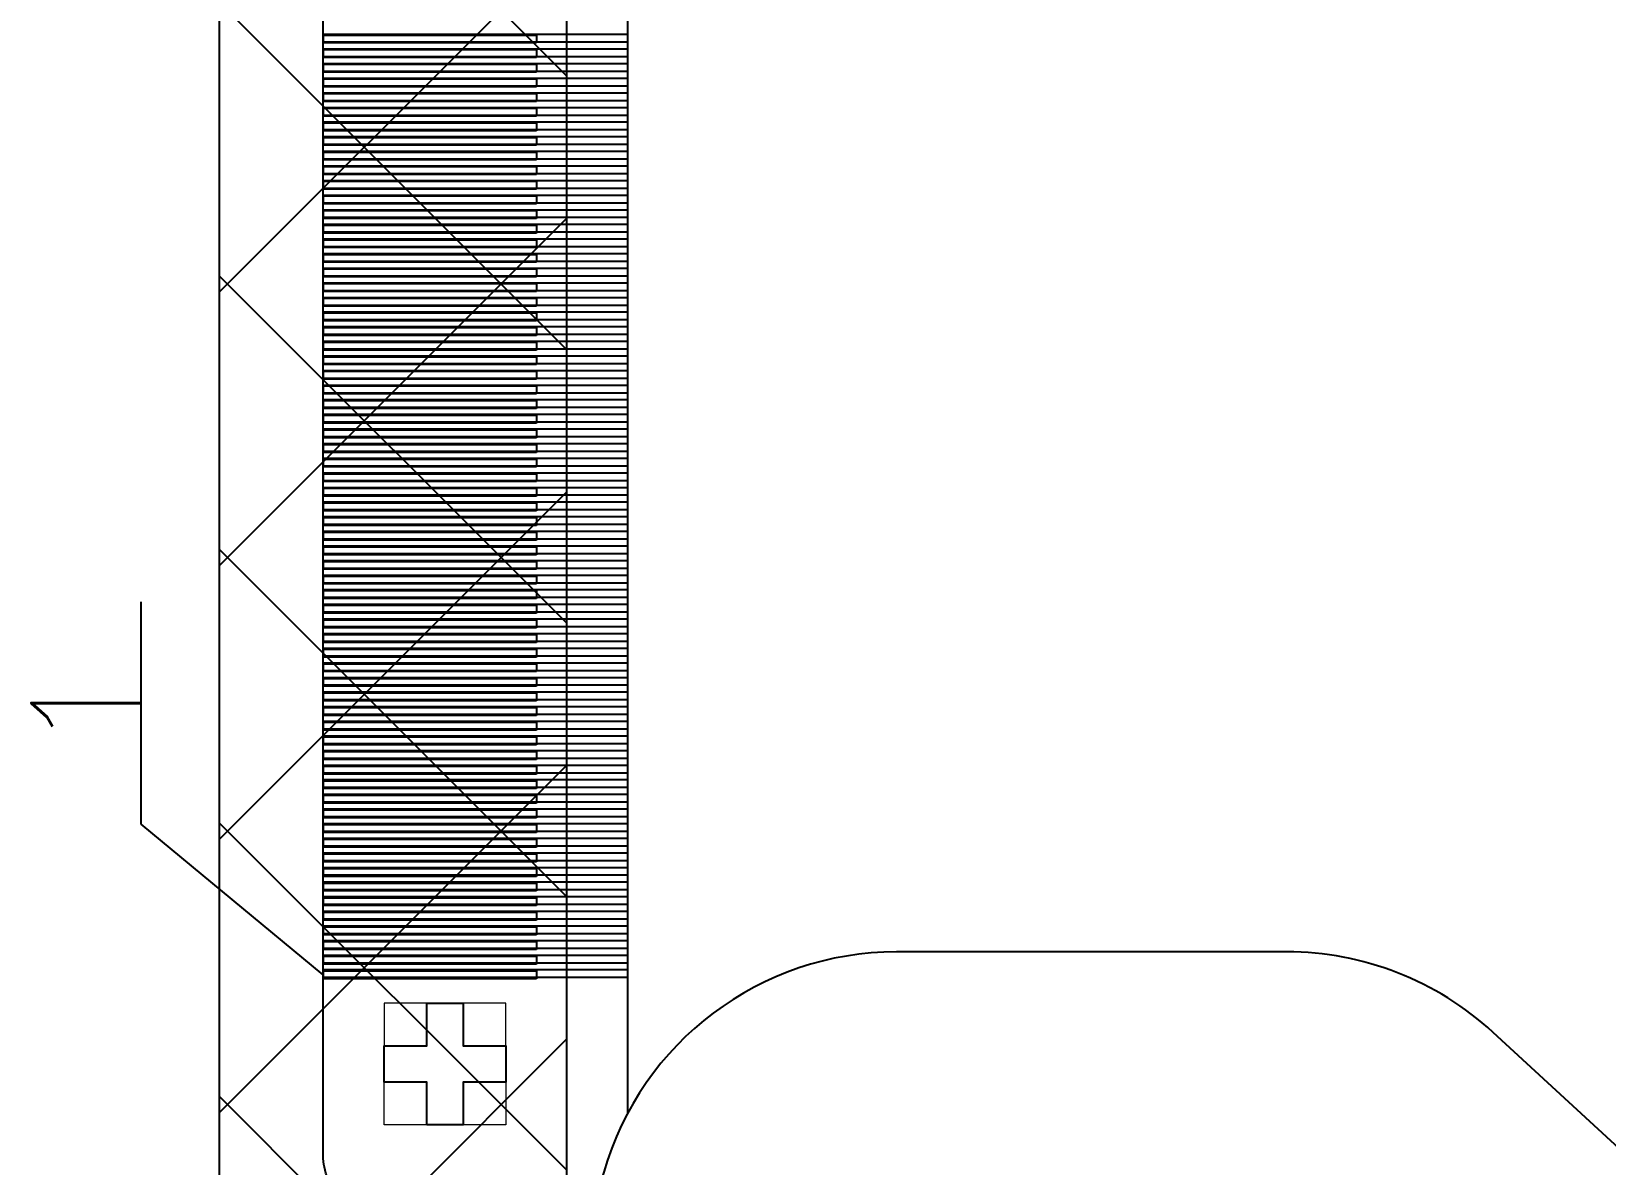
# Model space of a CAD drawing. Extents: x 13661 to 14061, y -1399 to -1089.
# Drawn here: x 13776.817 to 13779.401, y -1234.253 to -1232.393 of the extents above; entities that cross this region are included whole.
import ezdxf

# ---------------------------------------------------------------- set-up
doc = ezdxf.new("R2010")
doc.units = 0
doc.header["$LTSCALE"] = 16.335
doc.header["$MEASUREMENT"] = 0
doc.linetypes.add('HIDDEN', pattern=[0.2, 0.1, -0.1])
doc.layers.get('0').update_dxf_attribs({"linetype": 'CONTINUOUS'})
doc.layers.add('ENCAP', color=7, linetype='CONTINUOUS')
doc.layers.add('label', color=1, linetype='CONTINUOUS')
doc.layers.add('label @ 1', color=1, linetype='CONTINUOUS', lineweight=13)
doc.layers.add('尺寸标注', color=4, linetype='CONTINUOUS', lineweight=0)
doc.styles.add('sz', font='txt.shx')

msp = doc.modelspace()

# ---------------------------------------------------------------- hatches: boundary and pattern name
at = {"linetype": 'HIDDEN'}
h = msp.add_hatch(dxfattribs=at)
h.set_pattern_fill('ANSI37', scale=0.1, angle=90)
h.set_pattern_definition([(135, (9123.3459, -3496.506), (-0.224506403, -0.224506403), []), (225, (9123.3459, -3496.506), (0.224506403, -0.224506403), [])])
h.paths.add_polyline_path([(13777.12626, -1248.76883), (13777.12626, -1223.13528), (13777.69626, -1223.13528), (13777.69626, -1248.76883)])

# ---------------------------------------------------------------- linework, layer by layer
for p, q in [((13777.69626, -1248.76883), (13777.69626, -1210.09043)), ((13777.79626, -1234.16871), (13777.79626, -1224.69055))]:
    msp.add_line(p, q)
at = {"color": 2}
for p, q in [((13777.29626, -1232.41213), (13777.29626, -1232.39913)), ((13777.29626, -1232.39913), (13777.64626, -1232.39913)), ((13777.29626, -1232.41213), (13777.29626, -1232.39913)), ((13777.29626, -1232.39913), (13777.64626, -1232.39913)), ((13777.64626, -1232.39913), (13777.64626, -1232.41213)), ((13777.64626, -1232.39913), (13777.64626, -1232.41213)), ((13777.64626, -1232.41213), (13777.29626, -1232.41213)), ((13777.64626, -1232.41213), (13777.29626, -1232.41213)), ((13777.29626, -1232.43613), (13777.29626, -1232.42313)), ((13777.29626, -1232.42313), (13777.64626, -1232.42313)), ((13777.29626, -1232.43613), (13777.29626, -1232.42313)), ((13777.29626, -1232.42313), (13777.64626, -1232.42313)), ((13777.64626, -1232.43613), (13777.29626, -1232.43613)), ((13777.64626, -1232.43613), (13777.29626, -1232.43613)), ((13777.64626, -1232.42313), (13777.64626, -1232.43613)), ((13777.64626, -1232.42313), (13777.64626, -1232.43613)), ((13777.29626, -1232.46013), (13777.29626, -1232.44713)), ((13777.29626, -1232.44713), (13777.64626, -1232.44713)), ((13777.29626, -1232.46013), (13777.29626, -1232.44713)), ((13777.29626, -1232.44713), (13777.64626, -1232.44713)), ((13777.64626, -1232.46013), (13777.29626, -1232.46013)), ((13777.64626, -1232.46013), (13777.29626, -1232.46013)), ((13777.64626, -1232.44713), (13777.64626, -1232.46013)), ((13777.64626, -1232.44713), (13777.64626, -1232.46013)), ((13777.29626, -1232.48413), (13777.29626, -1232.47113)), ((13777.29626, -1232.47113), (13777.64626, -1232.47113)), ((13777.29626, -1232.48413), (13777.29626, -1232.47113)), ((13777.29626, -1232.47113), (13777.64626, -1232.47113)), ((13777.64626, -1232.48413), (13777.29626, -1232.48413)), ((13777.64626, -1232.48413), (13777.29626, -1232.48413)), ((13777.64626, -1232.47113), (13777.64626, -1232.48413)), ((13777.64626, -1232.47113), (13777.64626, -1232.48413)), ((13777.29626, -1232.50813), (13777.29626, -1232.49513)), ((13777.29626, -1232.49513), (13777.64626, -1232.49513)), ((13777.29626, -1232.50813), (13777.29626, -1232.49513)), ((13777.29626, -1232.49513), (13777.64626, -1232.49513)), ((13777.64626, -1232.50813), (13777.29626, -1232.50813)), ((13777.64626, -1232.50813), (13777.29626, -1232.50813)), ((13777.64626, -1232.49513), (13777.64626, -1232.50813)), ((13777.64626, -1232.49513), (13777.64626, -1232.50813)), ((13777.29626, -1232.53213), (13777.29626, -1232.51913)), ((13777.29626, -1232.51913), (13777.64626, -1232.51913)), ((13777.29626, -1232.53213), (13777.29626, -1232.51913)), ((13777.29626, -1232.51913), (13777.64626, -1232.51913)), ((13777.64626, -1232.53213), (13777.29626, -1232.53213)), ((13777.64626, -1232.53213), (13777.29626, -1232.53213)), ((13777.64626, -1232.51913), (13777.64626, -1232.53213)), ((13777.64626, -1232.51913), (13777.64626, -1232.53213)), ((13777.29626, -1232.55613), (13777.29626, -1232.54313)), ((13777.29626, -1232.54313), (13777.64626, -1232.54313)), ((13777.29626, -1232.55613), (13777.29626, -1232.54313)), ((13777.29626, -1232.54313), (13777.64626, -1232.54313)), ((13777.64626, -1232.55613), (13777.29626, -1232.55613)), ((13777.64626, -1232.55613), (13777.29626, -1232.55613)), ((13777.64626, -1232.54313), (13777.64626, -1232.55613)), ((13777.64626, -1232.54313), (13777.64626, -1232.55613)), ((13777.29626, -1232.58013), (13777.29626, -1232.56713)), ((13777.29626, -1232.56713), (13777.64626, -1232.56713)), ((13777.29626, -1232.58013), (13777.29626, -1232.56713)), ((13777.29626, -1232.56713), (13777.64626, -1232.56713)), ((13777.64626, -1232.58013), (13777.29626, -1232.58013)), ((13777.64626, -1232.58013), (13777.29626, -1232.58013)), ((13777.29626, -1232.60413), (13777.29626, -1232.59113)), ((13777.29626, -1232.59113), (13777.64626, -1232.59113)), ((13777.29626, -1232.60413), (13777.29626, -1232.59113)), ((13777.29626, -1232.59113), (13777.64626, -1232.59113)), ((13777.64626, -1232.56713), (13777.64626, -1232.58013)), ((13777.64626, -1232.56713), (13777.64626, -1232.58013)), ((13777.64626, -1232.59113), (13777.64626, -1232.60413)), ((13777.64626, -1232.59113), (13777.64626, -1232.60413)), ((13777.64626, -1232.60413), (13777.29626, -1232.60413)), ((13777.64626, -1232.60413), (13777.29626, -1232.60413)), ((13777.29626, -1232.62813), (13777.29626, -1232.61513)), ((13777.29626, -1232.61513), (13777.64626, -1232.61513)), ((13777.29626, -1232.62813), (13777.29626, -1232.61513)), ((13777.29626, -1232.61513), (13777.64626, -1232.61513)), ((13777.64626, -1232.61513), (13777.64626, -1232.62813)), ((13777.64626, -1232.61513), (13777.64626, -1232.62813)), ((13777.64626, -1232.62813), (13777.29626, -1232.62813)), ((13777.64626, -1232.62813), (13777.29626, -1232.62813)), ((13777.29626, -1232.65213), (13777.29626, -1232.63913)), ((13777.29626, -1232.63913), (13777.64626, -1232.63913)), ((13777.29626, -1232.65213), (13777.29626, -1232.63913)), ((13777.29626, -1232.63913), (13777.64626, -1232.63913)), ((13777.64626, -1232.63913), (13777.64626, -1232.65213)), ((13777.64626, -1232.63913), (13777.64626, -1232.65213)), ((13777.64626, -1232.65213), (13777.29626, -1232.65213)), ((13777.64626, -1232.65213), (13777.29626, -1232.65213)), ((13777.29626, -1232.67613), (13777.29626, -1232.66313)), ((13777.29626, -1232.66313), (13777.64626, -1232.66313)), ((13777.29626, -1232.67613), (13777.29626, -1232.66313)), ((13777.29626, -1232.66313), (13777.64626, -1232.66313)), ((13777.64626, -1232.66313), (13777.64626, -1232.67613)), ((13777.64626, -1232.66313), (13777.64626, -1232.67613)), ((13777.64626, -1232.67613), (13777.29626, -1232.67613)), ((13777.64626, -1232.67613), (13777.29626, -1232.67613)), ((13777.29626, -1232.70013), (13777.29626, -1232.68713)), ((13777.29626, -1232.68713), (13777.64626, -1232.68713)), ((13777.29626, -1232.70013), (13777.29626, -1232.68713)), ((13777.29626, -1232.68713), (13777.64626, -1232.68713)), ((13777.64626, -1232.68713), (13777.64626, -1232.70013)), ((13777.64626, -1232.68713), (13777.64626, -1232.70013)), ((13777.64626, -1232.70013), (13777.29626, -1232.70013)), ((13777.64626, -1232.70013), (13777.29626, -1232.70013)), ((13777.29626, -1232.72413), (13777.29626, -1232.71113)), ((13777.29626, -1232.71113), (13777.64626, -1232.71113)), ((13777.29626, -1232.72413), (13777.29626, -1232.71113)), ((13777.29626, -1232.71113), (13777.64626, -1232.71113)), ((13777.64626, -1232.71113), (13777.64626, -1232.72413)), ((13777.64626, -1232.71113), (13777.64626, -1232.72413)), ((13777.64626, -1232.72413), (13777.29626, -1232.72413)), ((13777.64626, -1232.72413), (13777.29626, -1232.72413)), ((13777.29626, -1232.74813), (13777.29626, -1232.73513)), ((13777.29626, -1232.73513), (13777.64626, -1232.73513)), ((13777.29626, -1232.74813), (13777.29626, -1232.73513)), ((13777.29626, -1232.73513), (13777.64626, -1232.73513)), ((13777.64626, -1232.73513), (13777.64626, -1232.74813)), ((13777.64626, -1232.73513), (13777.64626, -1232.74813)), ((13777.64626, -1232.74813), (13777.29626, -1232.74813)), ((13777.64626, -1232.74813), (13777.29626, -1232.74813)), ((13777.29626, -1232.77213), (13777.29626, -1232.75913)), ((13777.29626, -1232.75913), (13777.64626, -1232.75913)), ((13777.29626, -1232.77213), (13777.29626, -1232.75913)), ((13777.29626, -1232.75913), (13777.64626, -1232.75913)), ((13777.64626, -1232.77213), (13777.29626, -1232.77213)), ((13777.64626, -1232.77213), (13777.29626, -1232.77213)), ((13777.64626, -1232.75913), (13777.64626, -1232.77213)), ((13777.64626, -1232.75913), (13777.64626, -1232.77213)), ((13777.29626, -1232.79613), (13777.29626, -1232.78313)), ((13777.29626, -1232.78313), (13777.64626, -1232.78313)), ((13777.29626, -1232.79613), (13777.29626, -1232.78313)), ((13777.29626, -1232.78313), (13777.64626, -1232.78313)), ((13777.64626, -1232.79613), (13777.29626, -1232.79613)), ((13777.64626, -1232.79613), (13777.29626, -1232.79613)), ((13777.64626, -1232.78313), (13777.64626, -1232.79613)), ((13777.64626, -1232.78313), (13777.64626, -1232.79613)), ((13777.29626, -1232.82013), (13777.29626, -1232.80713)), ((13777.29626, -1232.80713), (13777.64626, -1232.80713)), ((13777.29626, -1232.82013), (13777.29626, -1232.80713)), ((13777.29626, -1232.80713), (13777.64626, -1232.80713)), ((13777.64626, -1232.82013), (13777.29626, -1232.82013)), ((13777.64626, -1232.82013), (13777.29626, -1232.82013)), ((13777.64626, -1232.80713), (13777.64626, -1232.82013)), ((13777.64626, -1232.80713), (13777.64626, -1232.82013)), ((13777.29626, -1232.84413), (13777.29626, -1232.83113)), ((13777.29626, -1232.83113), (13777.64626, -1232.83113)), ((13777.29626, -1232.84413), (13777.29626, -1232.83113)), ((13777.29626, -1232.83113), (13777.64626, -1232.83113)), ((13777.64626, -1232.84413), (13777.29626, -1232.84413)), ((13777.64626, -1232.84413), (13777.29626, -1232.84413)), ((13777.64626, -1232.83113), (13777.64626, -1232.84413)), ((13777.64626, -1232.83113), (13777.64626, -1232.84413)), ((13777.29626, -1232.86813), (13777.29626, -1232.85513)), ((13777.29626, -1232.85513), (13777.64626, -1232.85513)), ((13777.29626, -1232.86813), (13777.29626, -1232.85513)), ((13777.29626, -1232.85513), (13777.64626, -1232.85513)), ((13777.64626, -1232.86813), (13777.29626, -1232.86813)), ((13777.64626, -1232.86813), (13777.29626, -1232.86813)), ((13777.64626, -1232.85513), (13777.64626, -1232.86813)), ((13777.64626, -1232.85513), (13777.64626, -1232.86813)), ((13777.29626, -1232.89213), (13777.29626, -1232.87913)), ((13777.29626, -1232.87913), (13777.64626, -1232.87913)), ((13777.29626, -1232.89213), (13777.29626, -1232.87913)), ((13777.29626, -1232.87913), (13777.64626, -1232.87913)), ((13777.64626, -1232.89213), (13777.29626, -1232.89213)), ((13777.64626, -1232.89213), (13777.29626, -1232.89213)), ((13777.64626, -1232.87913), (13777.64626, -1232.89213)), ((13777.64626, -1232.87913), (13777.64626, -1232.89213)), ((13777.29626, -1232.91613), (13777.29626, -1232.90313)), ((13777.29626, -1232.90313), (13777.64626, -1232.90313)), ((13777.29626, -1232.91613), (13777.29626, -1232.90313)), ((13777.29626, -1232.90313), (13777.64626, -1232.90313)), ((13777.64626, -1232.91613), (13777.29626, -1232.91613)), ((13777.64626, -1232.91613), (13777.29626, -1232.91613)), ((13777.29626, -1232.94013), (13777.29626, -1232.92713)), ((13777.29626, -1232.92713), (13777.64626, -1232.92713)), ((13777.29626, -1232.94013), (13777.29626, -1232.92713)), ((13777.29626, -1232.92713), (13777.64626, -1232.92713)), ((13777.64626, -1232.90313), (13777.64626, -1232.91613)), ((13777.64626, -1232.90313), (13777.64626, -1232.91613)), ((13777.64626, -1232.92713), (13777.64626, -1232.94013)), ((13777.64626, -1232.92713), (13777.64626, -1232.94013)), ((13777.64626, -1232.94013), (13777.29626, -1232.94013)), ((13777.64626, -1232.94013), (13777.29626, -1232.94013)), ((13777.29626, -1232.96413), (13777.29626, -1232.95113)), ((13777.29626, -1232.95113), (13777.64626, -1232.95113)), ((13777.29626, -1232.96413), (13777.29626, -1232.95113)), ((13777.29626, -1232.95113), (13777.64626, -1232.95113)), ((13777.64626, -1232.95113), (13777.64626, -1232.96413)), ((13777.64626, -1232.95113), (13777.64626, -1232.96413)), ((13777.64626, -1232.96413), (13777.29626, -1232.96413)), ((13777.64626, -1232.96413), (13777.29626, -1232.96413)), ((13777.29626, -1232.98813), (13777.29626, -1232.97513)), ((13777.29626, -1232.97513), (13777.64626, -1232.97513)), ((13777.29626, -1232.98813), (13777.29626, -1232.97513)), ((13777.29626, -1232.97513), (13777.64626, -1232.97513)), ((13777.64626, -1232.97513), (13777.64626, -1232.98813)), ((13777.64626, -1232.97513), (13777.64626, -1232.98813)), ((13777.64626, -1232.98813), (13777.29626, -1232.98813)), ((13777.64626, -1232.98813), (13777.29626, -1232.98813)), ((13777.29626, -1233.01213), (13777.29626, -1232.99913)), ((13777.29626, -1232.99913), (13777.64626, -1232.99913)), ((13777.29626, -1233.01213), (13777.29626, -1232.99913)), ((13777.29626, -1232.99913), (13777.64626, -1232.99913)), ((13777.64626, -1232.99913), (13777.64626, -1233.01213)), ((13777.64626, -1232.99913), (13777.64626, -1233.01213)), ((13777.64626, -1233.01213), (13777.29626, -1233.01213)), ((13777.64626, -1233.01213), (13777.29626, -1233.01213)), ((13777.29626, -1233.03613), (13777.29626, -1233.02313)), ((13777.29626, -1233.02313), (13777.64626, -1233.02313)), ((13777.29626, -1233.03613), (13777.29626, -1233.02313)), ((13777.29626, -1233.02313), (13777.64626, -1233.02313)), ((13777.64626, -1233.02313), (13777.64626, -1233.03613)), ((13777.64626, -1233.02313), (13777.64626, -1233.03613)), ((13777.64626, -1233.03613), (13777.29626, -1233.03613)), ((13777.64626, -1233.03613), (13777.29626, -1233.03613)), ((13777.29626, -1233.06013), (13777.29626, -1233.04713)), ((13777.29626, -1233.04713), (13777.64626, -1233.04713)), ((13777.29626, -1233.06013), (13777.29626, -1233.04713)), ((13777.29626, -1233.04713), (13777.64626, -1233.04713)), ((13777.64626, -1233.04713), (13777.64626, -1233.06013)), ((13777.64626, -1233.04713), (13777.64626, -1233.06013)), ((13777.64626, -1233.06013), (13777.29626, -1233.06013)), ((13777.64626, -1233.06013), (13777.29626, -1233.06013)), ((13777.29626, -1233.08413), (13777.29626, -1233.07113)), ((13777.29626, -1233.07113), (13777.64626, -1233.07113)), ((13777.29626, -1233.08413), (13777.29626, -1233.07113)), ((13777.29626, -1233.07113), (13777.64626, -1233.07113)), ((13777.64626, -1233.07113), (13777.64626, -1233.08413)), ((13777.64626, -1233.07113), (13777.64626, -1233.08413)), ((13777.64626, -1233.08413), (13777.29626, -1233.08413)), ((13777.64626, -1233.08413), (13777.29626, -1233.08413)), ((13777.29626, -1233.10813), (13777.29626, -1233.09513)), ((13777.29626, -1233.09513), (13777.64626, -1233.09513)), ((13777.29626, -1233.10813), (13777.29626, -1233.09513)), ((13777.29626, -1233.09513), (13777.64626, -1233.09513)), ((13777.64626, -1233.10813), (13777.29626, -1233.10813)), ((13777.64626, -1233.10813), (13777.29626, -1233.10813)), ((13777.64626, -1233.09513), (13777.64626, -1233.10813)), ((13777.64626, -1233.09513), (13777.64626, -1233.10813)), ((13777.29626, -1233.13213), (13777.29626, -1233.11913)), ((13777.29626, -1233.11913), (13777.64626, -1233.11913)), ((13777.29626, -1233.13213), (13777.29626, -1233.11913)), ((13777.29626, -1233.11913), (13777.64626, -1233.11913)), ((13777.64626, -1233.13213), (13777.29626, -1233.13213)), ((13777.64626, -1233.13213), (13777.29626, -1233.13213)), ((13777.64626, -1233.11913), (13777.64626, -1233.13213)), ((13777.64626, -1233.11913), (13777.64626, -1233.13213)), ((13777.29626, -1233.15613), (13777.29626, -1233.14313)), ((13777.29626, -1233.14313), (13777.64626, -1233.14313)), ((13777.29626, -1233.15613), (13777.29626, -1233.14313)), ((13777.29626, -1233.14313), (13777.64626, -1233.14313)), ((13777.64626, -1233.15613), (13777.29626, -1233.15613)), ((13777.64626, -1233.15613), (13777.29626, -1233.15613)), ((13777.64626, -1233.14313), (13777.64626, -1233.15613)), ((13777.64626, -1233.14313), (13777.64626, -1233.15613)), ((13777.29626, -1233.18013), (13777.29626, -1233.16713)), ((13777.29626, -1233.16713), (13777.64626, -1233.16713)), ((13777.29626, -1233.18013), (13777.29626, -1233.16713)), ((13777.29626, -1233.16713), (13777.64626, -1233.16713)), ((13777.64626, -1233.18013), (13777.29626, -1233.18013)), ((13777.64626, -1233.18013), (13777.29626, -1233.18013)), ((13777.64626, -1233.16713), (13777.64626, -1233.18013)), ((13777.64626, -1233.16713), (13777.64626, -1233.18013)), ((13777.29626, -1233.20413), (13777.29626, -1233.19113)), ((13777.29626, -1233.19113), (13777.64626, -1233.19113)), ((13777.29626, -1233.20413), (13777.29626, -1233.19113)), ((13777.29626, -1233.19113), (13777.64626, -1233.19113)), ((13777.64626, -1233.20413), (13777.29626, -1233.20413)), ((13777.64626, -1233.20413), (13777.29626, -1233.20413)), ((13777.64626, -1233.19113), (13777.64626, -1233.20413)), ((13777.64626, -1233.19113), (13777.64626, -1233.20413)), ((13777.29626, -1233.22813), (13777.29626, -1233.21513)), ((13777.29626, -1233.21513), (13777.64626, -1233.21513)), ((13777.29626, -1233.22813), (13777.29626, -1233.21513)), ((13777.29626, -1233.21513), (13777.64626, -1233.21513)), ((13777.64626, -1233.22813), (13777.29626, -1233.22813)), ((13777.64626, -1233.22813), (13777.29626, -1233.22813)), ((13777.64626, -1233.21513), (13777.64626, -1233.22813)), ((13777.64626, -1233.21513), (13777.64626, -1233.22813)), ((13777.29626, -1233.25213), (13777.29626, -1233.23913)), ((13777.29626, -1233.23913), (13777.64626, -1233.23913)), ((13777.29626, -1233.25213), (13777.29626, -1233.23913)), ((13777.29626, -1233.23913), (13777.64626, -1233.23913)), ((13777.64626, -1233.25213), (13777.29626, -1233.25213)), ((13777.64626, -1233.25213), (13777.29626, -1233.25213)), ((13777.29626, -1233.27613), (13777.29626, -1233.26313)), ((13777.29626, -1233.26313), (13777.64626, -1233.26313)), ((13777.29626, -1233.27613), (13777.29626, -1233.26313)), ((13777.29626, -1233.26313), (13777.64626, -1233.26313)), ((13777.64626, -1233.23913), (13777.64626, -1233.25213)), ((13777.64626, -1233.23913), (13777.64626, -1233.25213)), ((13777.64626, -1233.26313), (13777.64626, -1233.27613)), ((13777.64626, -1233.26313), (13777.64626, -1233.27613)), ((13777.64626, -1233.27613), (13777.29626, -1233.27613)), ((13777.64626, -1233.27613), (13777.29626, -1233.27613)), ((13777.29626, -1233.30013), (13777.29626, -1233.28713)), ((13777.29626, -1233.28713), (13777.64626, -1233.28713)), ((13777.29626, -1233.30013), (13777.29626, -1233.28713)), ((13777.29626, -1233.28713), (13777.64626, -1233.28713)), ((13777.64626, -1233.28713), (13777.64626, -1233.30013)), ((13777.64626, -1233.28713), (13777.64626, -1233.30013)), ((13777.64626, -1233.30013), (13777.29626, -1233.30013)), ((13777.64626, -1233.30013), (13777.29626, -1233.30013)), ((13777.29626, -1233.32413), (13777.29626, -1233.31113)), ((13777.29626, -1233.31113), (13777.64626, -1233.31113)), ((13777.29626, -1233.32413), (13777.29626, -1233.31113)), ((13777.29626, -1233.31113), (13777.64626, -1233.31113)), ((13777.64626, -1233.31113), (13777.64626, -1233.32413)), ((13777.64626, -1233.31113), (13777.64626, -1233.32413)), ((13777.64626, -1233.32413), (13777.29626, -1233.32413)), ((13777.64626, -1233.32413), (13777.29626, -1233.32413)), ((13777.29626, -1233.34813), (13777.29626, -1233.33513)), ((13777.29626, -1233.33513), (13777.64626, -1233.33513)), ((13777.29626, -1233.34813), (13777.29626, -1233.33513)), ((13777.29626, -1233.33513), (13777.64626, -1233.33513)), ((13777.64626, -1233.33513), (13777.64626, -1233.34813)), ((13777.64626, -1233.33513), (13777.64626, -1233.34813)), ((13777.64626, -1233.34813), (13777.29626, -1233.34813)), ((13777.64626, -1233.34813), (13777.29626, -1233.34813)), ((13777.29626, -1233.37213), (13777.29626, -1233.35913)), ((13777.29626, -1233.35913), (13777.64626, -1233.35913)), ((13777.29626, -1233.37213), (13777.29626, -1233.35913)), ((13777.29626, -1233.35913), (13777.64626, -1233.35913)), ((13777.64626, -1233.35913), (13777.64626, -1233.37213)), ((13777.64626, -1233.35913), (13777.64626, -1233.37213)), ((13777.64626, -1233.37213), (13777.29626, -1233.37213)), ((13777.64626, -1233.37213), (13777.29626, -1233.37213)), ((13777.29626, -1233.39613), (13777.29626, -1233.38313)), ((13777.29626, -1233.38313), (13777.64626, -1233.38313)), ((13777.29626, -1233.39613), (13777.29626, -1233.38313)), ((13777.29626, -1233.38313), (13777.64626, -1233.38313)), ((13777.64626, -1233.38313), (13777.64626, -1233.39613)), ((13777.64626, -1233.38313), (13777.64626, -1233.39613)), ((13777.64626, -1233.39613), (13777.29626, -1233.39613)), ((13777.64626, -1233.39613), (13777.29626, -1233.39613)), ((13777.29626, -1233.42013), (13777.29626, -1233.40713)), ((13777.29626, -1233.40713), (13777.64626, -1233.40713)), ((13777.29626, -1233.42013), (13777.29626, -1233.40713)), ((13777.29626, -1233.40713), (13777.64626, -1233.40713)), ((13777.64626, -1233.40713), (13777.64626, -1233.42013)), ((13777.64626, -1233.40713), (13777.64626, -1233.42013)), ((13777.64626, -1233.42013), (13777.29626, -1233.42013)), ((13777.64626, -1233.42013), (13777.29626, -1233.42013)), ((13777.29626, -1233.44413), (13777.29626, -1233.43113)), ((13777.29626, -1233.43113), (13777.64626, -1233.43113)), ((13777.29626, -1233.44413), (13777.29626, -1233.43113)), ((13777.29626, -1233.43113), (13777.64626, -1233.43113)), ((13777.64626, -1233.43113), (13777.64626, -1233.44413)), ((13777.64626, -1233.43113), (13777.64626, -1233.44413)), ((13777.64626, -1233.44413), (13777.29626, -1233.44413)), ((13777.64626, -1233.44413), (13777.29626, -1233.44413)), ((13777.29626, -1233.46813), (13777.29626, -1233.45513)), ((13777.29626, -1233.45513), (13777.64626, -1233.45513)), ((13777.29626, -1233.46813), (13777.29626, -1233.45513)), ((13777.29626, -1233.45513), (13777.64626, -1233.45513)), ((13777.64626, -1233.46813), (13777.29626, -1233.46813)), ((13777.64626, -1233.46813), (13777.29626, -1233.46813)), ((13777.64626, -1233.45513), (13777.64626, -1233.46813)), ((13777.64626, -1233.45513), (13777.64626, -1233.46813)), ((13777.29626, -1233.49213), (13777.29626, -1233.47913)), ((13777.29626, -1233.47913), (13777.64626, -1233.47913)), ((13777.29626, -1233.49213), (13777.29626, -1233.47913)), ((13777.29626, -1233.47913), (13777.64626, -1233.47913)), ((13777.64626, -1233.49213), (13777.29626, -1233.49213)), ((13777.64626, -1233.49213), (13777.29626, -1233.49213)), ((13777.64626, -1233.47913), (13777.64626, -1233.49213)), ((13777.64626, -1233.47913), (13777.64626, -1233.49213)), ((13777.29626, -1233.51613), (13777.29626, -1233.50313)), ((13777.29626, -1233.50313), (13777.64626, -1233.50313)), ((13777.29626, -1233.51613), (13777.29626, -1233.50313)), ((13777.29626, -1233.50313), (13777.64626, -1233.50313)), ((13777.64626, -1233.51613), (13777.29626, -1233.51613)), ((13777.64626, -1233.51613), (13777.29626, -1233.51613)), ((13777.64626, -1233.50313), (13777.64626, -1233.51613)), ((13777.64626, -1233.50313), (13777.64626, -1233.51613)), ((13777.29626, -1233.54013), (13777.29626, -1233.52713)), ((13777.29626, -1233.52713), (13777.64626, -1233.52713)), ((13777.29626, -1233.54013), (13777.29626, -1233.52713)), ((13777.29626, -1233.52713), (13777.64626, -1233.52713)), ((13777.64626, -1233.54013), (13777.29626, -1233.54013)), ((13777.64626, -1233.54013), (13777.29626, -1233.54013)), ((13777.64626, -1233.52713), (13777.64626, -1233.54013)), ((13777.64626, -1233.52713), (13777.64626, -1233.54013)), ((13777.29626, -1233.56413), (13777.29626, -1233.55113)), ((13777.29626, -1233.55113), (13777.64626, -1233.55113)), ((13777.29626, -1233.56413), (13777.29626, -1233.55113)), ((13777.29626, -1233.55113), (13777.64626, -1233.55113)), ((13777.64626, -1233.56413), (13777.29626, -1233.56413)), ((13777.64626, -1233.56413), (13777.29626, -1233.56413)), ((13777.64626, -1233.55113), (13777.64626, -1233.56413)), ((13777.64626, -1233.55113), (13777.64626, -1233.56413)), ((13777.29626, -1233.58813), (13777.29626, -1233.57513)), ((13777.29626, -1233.57513), (13777.64626, -1233.57513)), ((13777.29626, -1233.58813), (13777.29626, -1233.57513)), ((13777.29626, -1233.57513), (13777.64626, -1233.57513)), ((13777.64626, -1233.58813), (13777.29626, -1233.58813)), ((13777.64626, -1233.58813), (13777.29626, -1233.58813)), ((13777.29626, -1233.61213), (13777.29626, -1233.59913)), ((13777.29626, -1233.59913), (13777.64626, -1233.59913)), ((13777.29626, -1233.61213), (13777.29626, -1233.59913)), ((13777.29626, -1233.59913), (13777.64626, -1233.59913)), ((13777.64626, -1233.57513), (13777.64626, -1233.58813)), ((13777.64626, -1233.57513), (13777.64626, -1233.58813)), ((13777.64626, -1233.59913), (13777.64626, -1233.61213)), ((13777.64626, -1233.59913), (13777.64626, -1233.61213)), ((13777.64626, -1233.61213), (13777.29626, -1233.61213)), ((13777.64626, -1233.61213), (13777.29626, -1233.61213)), ((13777.29626, -1233.63613), (13777.29626, -1233.62313)), ((13777.29626, -1233.62313), (13777.64626, -1233.62313)), ((13777.29626, -1233.63613), (13777.29626, -1233.62313)), ((13777.29626, -1233.62313), (13777.64626, -1233.62313)), ((13777.64626, -1233.62313), (13777.64626, -1233.63613)), ((13777.64626, -1233.62313), (13777.64626, -1233.63613)), ((13777.64626, -1233.63613), (13777.29626, -1233.63613)), ((13777.64626, -1233.63613), (13777.29626, -1233.63613)), ((13777.29626, -1233.66013), (13777.29626, -1233.64713)), ((13777.29626, -1233.64713), (13777.64626, -1233.64713)), ((13777.29626, -1233.66013), (13777.29626, -1233.64713)), ((13777.29626, -1233.64713), (13777.64626, -1233.64713)), ((13777.64626, -1233.64713), (13777.64626, -1233.66013)), ((13777.64626, -1233.64713), (13777.64626, -1233.66013)), ((13777.64626, -1233.66013), (13777.29626, -1233.66013)), ((13777.64626, -1233.66013), (13777.29626, -1233.66013)), ((13777.29626, -1233.68413), (13777.29626, -1233.67113)), ((13777.29626, -1233.67113), (13777.64626, -1233.67113)), ((13777.29626, -1233.68413), (13777.29626, -1233.67113)), ((13777.29626, -1233.67113), (13777.64626, -1233.67113)), ((13777.64626, -1233.67113), (13777.64626, -1233.68413)), ((13777.64626, -1233.67113), (13777.64626, -1233.68413)), ((13777.64626, -1233.68413), (13777.29626, -1233.68413)), ((13777.64626, -1233.68413), (13777.29626, -1233.68413)), ((13777.29626, -1233.70813), (13777.29626, -1233.69513)), ((13777.29626, -1233.69513), (13777.64626, -1233.69513)), ((13777.29626, -1233.70813), (13777.29626, -1233.69513)), ((13777.29626, -1233.69513), (13777.64626, -1233.69513)), ((13777.64626, -1233.69513), (13777.64626, -1233.70813)), ((13777.64626, -1233.69513), (13777.64626, -1233.70813)), ((13777.64626, -1233.70813), (13777.29626, -1233.70813)), ((13777.64626, -1233.70813), (13777.29626, -1233.70813)), ((13777.29626, -1233.73213), (13777.29626, -1233.71913)), ((13777.29626, -1233.71913), (13777.64626, -1233.71913)), ((13777.29626, -1233.73213), (13777.29626, -1233.71913)), ((13777.29626, -1233.71913), (13777.64626, -1233.71913)), ((13777.64626, -1233.71913), (13777.64626, -1233.73213)), ((13777.64626, -1233.71913), (13777.64626, -1233.73213)), ((13777.64626, -1233.73213), (13777.29626, -1233.73213)), ((13777.64626, -1233.73213), (13777.29626, -1233.73213)), ((13777.29626, -1233.75613), (13777.29626, -1233.74313)), ((13777.29626, -1233.74313), (13777.64626, -1233.74313)), ((13777.29626, -1233.75613), (13777.29626, -1233.74313)), ((13777.29626, -1233.74313), (13777.64626, -1233.74313)), ((13777.64626, -1233.74313), (13777.64626, -1233.75613)), ((13777.64626, -1233.74313), (13777.64626, -1233.75613)), ((13777.64626, -1233.75613), (13777.29626, -1233.75613)), ((13777.64626, -1233.75613), (13777.29626, -1233.75613))]:
    msp.add_line(p, q, dxfattribs=at)
at = {"color": 3}
for p, q in [((13777.29626, -1233.78013), (13777.29626, -1233.76713)), ((13777.29626, -1233.76713), (13777.64626, -1233.76713)), ((13777.29626, -1233.78013), (13777.29626, -1233.76713)), ((13777.29626, -1233.76713), (13777.64626, -1233.76713)), ((13777.64626, -1233.76713), (13777.64626, -1233.78013)), ((13777.64626, -1233.76713), (13777.64626, -1233.78013)), ((13777.64626, -1233.78013), (13777.29626, -1233.78013)), ((13777.64626, -1233.78013), (13777.29626, -1233.78013)), ((13777.29626, -1233.80413), (13777.29626, -1233.79113)), ((13777.29626, -1233.79113), (13777.64626, -1233.79113)), ((13777.29626, -1233.80413), (13777.29626, -1233.79113)), ((13777.29626, -1233.79113), (13777.64626, -1233.79113)), ((13777.64626, -1233.80413), (13777.29626, -1233.80413)), ((13777.64626, -1233.80413), (13777.29626, -1233.80413)), ((13777.64626, -1233.79113), (13777.64626, -1233.80413)), ((13777.64626, -1233.79113), (13777.64626, -1233.80413)), ((13777.29626, -1233.82813), (13777.29626, -1233.81513)), ((13777.29626, -1233.81513), (13777.64626, -1233.81513)), ((13777.29626, -1233.82813), (13777.29626, -1233.81513)), ((13777.29626, -1233.81513), (13777.64626, -1233.81513)), ((13777.64626, -1233.82813), (13777.29626, -1233.82813)), ((13777.64626, -1233.82813), (13777.29626, -1233.82813)), ((13777.64626, -1233.81513), (13777.64626, -1233.82813)), ((13777.64626, -1233.81513), (13777.64626, -1233.82813)), ((13777.29626, -1233.85213), (13777.29626, -1233.83913)), ((13777.29626, -1233.83913), (13777.64626, -1233.83913)), ((13777.29626, -1233.85213), (13777.29626, -1233.83913)), ((13777.29626, -1233.83913), (13777.64626, -1233.83913)), ((13777.64626, -1233.85213), (13777.29626, -1233.85213)), ((13777.64626, -1233.85213), (13777.29626, -1233.85213)), ((13777.64626, -1233.83913), (13777.64626, -1233.85213)), ((13777.64626, -1233.83913), (13777.64626, -1233.85213)), ((13777.29626, -1233.87613), (13777.29626, -1233.86313)), ((13777.29626, -1233.86313), (13777.64626, -1233.86313)), ((13777.29626, -1233.87613), (13777.29626, -1233.86313)), ((13777.29626, -1233.86313), (13777.64626, -1233.86313)), ((13777.64626, -1233.87613), (13777.29626, -1233.87613)), ((13777.64626, -1233.87613), (13777.29626, -1233.87613)), ((13777.64626, -1233.86313), (13777.64626, -1233.87613)), ((13777.64626, -1233.86313), (13777.64626, -1233.87613)), ((13777.29626, -1233.90013), (13777.29626, -1233.88713)), ((13777.29626, -1233.88713), (13777.64626, -1233.88713)), ((13777.29626, -1233.90013), (13777.29626, -1233.88713)), ((13777.29626, -1233.88713), (13777.64626, -1233.88713)), ((13777.64626, -1233.90013), (13777.29626, -1233.90013)), ((13777.64626, -1233.90013), (13777.29626, -1233.90013)), ((13777.64626, -1233.88713), (13777.64626, -1233.90013)), ((13777.64626, -1233.88713), (13777.64626, -1233.90013)), ((13777.29626, -1233.92413), (13777.29626, -1233.91113)), ((13777.29626, -1233.91113), (13777.64626, -1233.91113)), ((13777.29626, -1233.92413), (13777.29626, -1233.91113)), ((13777.29626, -1233.91113), (13777.64626, -1233.91113)), ((13777.64626, -1233.92413), (13777.29626, -1233.92413)), ((13777.64626, -1233.92413), (13777.29626, -1233.92413)), ((13777.64626, -1233.91113), (13777.64626, -1233.92413)), ((13777.64626, -1233.91113), (13777.64626, -1233.92413)), ((13777.29626, -1233.94813), (13777.29626, -1233.93513)), ((13777.29626, -1233.93513), (13777.64626, -1233.93513)), ((13777.29626, -1233.94813), (13777.29626, -1233.93513)), ((13777.29626, -1233.93513), (13777.64626, -1233.93513)), ((13777.64626, -1233.94813), (13777.29626, -1233.94813)), ((13777.64626, -1233.94813), (13777.29626, -1233.94813)), ((13777.64626, -1233.93513), (13777.64626, -1233.94813)), ((13777.64626, -1233.93513), (13777.64626, -1233.94813))]:
    msp.add_line(p, q, dxfattribs=at)
at = {"linetype": 'Continuous', "lineweight": 0}
for p, q in [((13777.39626, -1233.98813), (13777.39626, -1234.05813)), ((13777.46626, -1233.98813), (13777.39626, -1233.98813)), ((13777.39626, -1233.98813), (13777.39626, -1234.05813)), ((13777.46626, -1233.98813), (13777.39626, -1233.98813)), ((13777.46626, -1234.05813), (13777.46626, -1233.98813)), ((13777.46626, -1234.05813), (13777.46626, -1233.98813)), ((13777.52626, -1233.98813), (13777.52626, -1234.05813)), ((13777.59626, -1233.98813), (13777.52626, -1233.98813)), ((13777.52626, -1233.98813), (13777.52626, -1234.05813)), ((13777.59626, -1233.98813), (13777.52626, -1233.98813)), ((13777.59626, -1234.05813), (13777.59626, -1233.98813)), ((13777.59626, -1234.05813), (13777.59626, -1233.98813)), ((13777.39626, -1234.05813), (13777.46626, -1234.05813)), ((13777.39626, -1234.05813), (13777.46626, -1234.05813)), ((13777.52626, -1234.05813), (13777.59626, -1234.05813)), ((13777.52626, -1234.05813), (13777.59626, -1234.05813)), ((13777.39626, -1234.18813), (13777.39626, -1234.11813)), ((13777.39626, -1234.11813), (13777.46626, -1234.11813)), ((13777.39626, -1234.18813), (13777.39626, -1234.11813)), ((13777.39626, -1234.11813), (13777.46626, -1234.11813)), ((13777.46626, -1234.11813), (13777.46626, -1234.18813)), ((13777.46626, -1234.11813), (13777.46626, -1234.18813)), ((13777.52626, -1234.18813), (13777.52626, -1234.11813)), ((13777.52626, -1234.11813), (13777.59626, -1234.11813)), ((13777.52626, -1234.18813), (13777.52626, -1234.11813)), ((13777.52626, -1234.11813), (13777.59626, -1234.11813)), ((13777.59626, -1234.11813), (13777.59626, -1234.18813)), ((13777.59626, -1234.11813), (13777.59626, -1234.18813)), ((13777.46626, -1234.18813), (13777.39626, -1234.18813)), ((13777.46626, -1234.18813), (13777.39626, -1234.18813)), ((13777.59626, -1234.18813), (13777.52626, -1234.18813)), ((13777.59626, -1234.18813), (13777.52626, -1234.18813))]:
    msp.add_line(p, q, dxfattribs=at)
for points in [[(13777.29626, -1232.41044), (13777.79626, -1232.41044), (13777.79626, -1232.39844), (13777.29626, -1232.39844)], [(13777.29626, -1232.43443), (13777.79626, -1232.43443), (13777.79626, -1232.42243), (13777.29626, -1232.42243)], [(13777.29626, -1232.45842), (13777.79626, -1232.45842), (13777.79626, -1232.44642), (13777.29626, -1232.44642)], [(13777.29626, -1232.48241), (13777.79626, -1232.48241), (13777.79626, -1232.47041), (13777.29626, -1232.47041)], [(13777.29626, -1232.5064), (13777.79626, -1232.5064), (13777.79626, -1232.4944), (13777.29626, -1232.4944)], [(13777.29626, -1232.53039), (13777.79626, -1232.53039), (13777.79626, -1232.51839), (13777.29626, -1232.51839)], [(13777.29626, -1232.55438), (13777.79626, -1232.55438), (13777.79626, -1232.54238), (13777.29626, -1232.54238)], [(13777.29626, -1232.57837), (13777.79626, -1232.57837), (13777.79626, -1232.56637), (13777.29626, -1232.56637)], [(13777.29626, -1232.60237), (13777.79626, -1232.60237), (13777.79626, -1232.59037), (13777.29626, -1232.59037)], [(13777.29626, -1232.62636), (13777.79626, -1232.62636), (13777.79626, -1232.61436), (13777.29626, -1232.61436)], [(13777.29626, -1232.65035), (13777.79626, -1232.65035), (13777.79626, -1232.63835), (13777.29626, -1232.63835)], [(13777.29626, -1232.67434), (13777.79626, -1232.67434), (13777.79626, -1232.66234), (13777.29626, -1232.66234)], [(13777.29626, -1232.69833), (13777.79626, -1232.69833), (13777.79626, -1232.68633), (13777.29626, -1232.68633)], [(13777.29626, -1232.72232), (13777.79626, -1232.72232), (13777.79626, -1232.71032), (13777.29626, -1232.71032)], [(13777.29626, -1232.74631), (13777.79626, -1232.74631), (13777.79626, -1232.73431), (13777.29626, -1232.73431)], [(13777.29626, -1232.7703), (13777.79626, -1232.7703), (13777.79626, -1232.7583), (13777.29626, -1232.7583)], [(13777.29626, -1232.79429), (13777.79626, -1232.79429), (13777.79626, -1232.78229), (13777.29626, -1232.78229)], [(13777.29626, -1232.81828), (13777.79626, -1232.81828), (13777.79626, -1232.80628), (13777.29626, -1232.80628)], [(13777.29626, -1232.84227), (13777.79626, -1232.84227), (13777.79626, -1232.83027), (13777.29626, -1232.83027)], [(13777.29626, -1232.86626), (13777.79626, -1232.86626), (13777.79626, -1232.85426), (13777.29626, -1232.85426)], [(13777.29626, -1232.89025), (13777.79626, -1232.89025), (13777.79626, -1232.87825), (13777.29626, -1232.87825)], [(13777.29626, -1232.91424), (13777.79626, -1232.91424), (13777.79626, -1232.90224), (13777.29626, -1232.90224)], [(13777.29626, -1232.93823), (13777.79626, -1232.93823), (13777.79626, -1232.92623), (13777.29626, -1232.92623)], [(13777.29626, -1232.96222), (13777.79626, -1232.96222), (13777.79626, -1232.95022), (13777.29626, -1232.95022)], [(13777.29626, -1232.98621), (13777.79626, -1232.98621), (13777.79626, -1232.97421), (13777.29626, -1232.97421)], [(13777.29626, -1233.0102), (13777.79626, -1233.0102), (13777.79626, -1232.9982), (13777.29626, -1232.9982)], [(13777.29626, -1233.03419), (13777.79626, -1233.03419), (13777.79626, -1233.02219), (13777.29626, -1233.02219)], [(13777.29626, -1233.05818), (13777.79626, -1233.05818), (13777.79626, -1233.04618), (13777.29626, -1233.04618)], [(13777.29626, -1233.08217), (13777.79626, -1233.08217), (13777.79626, -1233.07017), (13777.29626, -1233.07017)], [(13777.29626, -1233.10616), (13777.79626, -1233.10616), (13777.79626, -1233.09416), (13777.29626, -1233.09416)], [(13777.29626, -1233.13015), (13777.79626, -1233.13015), (13777.79626, -1233.11815), (13777.29626, -1233.11815)], [(13777.29626, -1233.15414), (13777.79626, -1233.15414), (13777.79626, -1233.14214), (13777.29626, -1233.14214)], [(13777.29626, -1233.17813), (13777.79626, -1233.17813), (13777.79626, -1233.16613), (13777.29626, -1233.16613)], [(13777.29626, -1233.20213), (13777.79626, -1233.20213), (13777.79626, -1233.19013), (13777.29626, -1233.19013)], [(13777.29626, -1233.22612), (13777.79626, -1233.22612), (13777.79626, -1233.21412), (13777.29626, -1233.21412)], [(13777.29626, -1233.25011), (13777.79626, -1233.25011), (13777.79626, -1233.23811), (13777.29626, -1233.23811)], [(13777.29626, -1233.2741), (13777.79626, -1233.2741), (13777.79626, -1233.2621), (13777.29626, -1233.2621)], [(13777.29626, -1233.29809), (13777.79626, -1233.29809), (13777.79626, -1233.28609), (13777.29626, -1233.28609)], [(13777.29626, -1233.32208), (13777.79626, -1233.32208), (13777.79626, -1233.31008), (13777.29626, -1233.31008)], [(13777.29626, -1233.34607), (13777.79626, -1233.34607), (13777.79626, -1233.33407), (13777.29626, -1233.33407)], [(13777.29626, -1233.37006), (13777.79626, -1233.37006), (13777.79626, -1233.35806), (13777.29626, -1233.35806)], [(13777.29626, -1233.39405), (13777.79626, -1233.39405), (13777.79626, -1233.38205), (13777.29626, -1233.38205)], [(13777.29626, -1233.41804), (13777.79626, -1233.41804), (13777.79626, -1233.40604), (13777.29626, -1233.40604)], [(13777.29626, -1233.44203), (13777.79626, -1233.44203), (13777.79626, -1233.43003), (13777.29626, -1233.43003)], [(13777.29626, -1233.46602), (13777.79626, -1233.46602), (13777.79626, -1233.45402), (13777.29626, -1233.45402)], [(13777.29626, -1233.49001), (13777.79626, -1233.49001), (13777.79626, -1233.47801), (13777.29626, -1233.47801)], [(13777.29626, -1233.514), (13777.79626, -1233.514), (13777.79626, -1233.502), (13777.29626, -1233.502)], [(13777.29626, -1233.53799), (13777.79626, -1233.53799), (13777.79626, -1233.52599), (13777.29626, -1233.52599)], [(13777.29626, -1233.56198), (13777.79626, -1233.56198), (13777.79626, -1233.54998), (13777.29626, -1233.54998)], [(13777.29626, -1233.58597), (13777.79626, -1233.58597), (13777.79626, -1233.57397), (13777.29626, -1233.57397)], [(13777.29626, -1233.60996), (13777.79626, -1233.60996), (13777.79626, -1233.59796), (13777.29626, -1233.59796)], [(13777.29626, -1233.63395), (13777.79626, -1233.63395), (13777.79626, -1233.62195), (13777.29626, -1233.62195)], [(13777.29626, -1233.65794), (13777.79626, -1233.65794), (13777.79626, -1233.64594), (13777.29626, -1233.64594)], [(13777.29626, -1233.68193), (13777.79626, -1233.68193), (13777.79626, -1233.66993), (13777.29626, -1233.66993)], [(13777.29626, -1233.70592), (13777.79626, -1233.70592), (13777.79626, -1233.69392), (13777.29626, -1233.69392)], [(13777.29626, -1233.72991), (13777.79626, -1233.72991), (13777.79626, -1233.71791), (13777.29626, -1233.71791)], [(13777.29626, -1233.7539), (13777.79626, -1233.7539), (13777.79626, -1233.7419), (13777.29626, -1233.7419)], [(13777.46626, -1234.18813), (13777.46626, -1234.11813), (13777.39626, -1234.11813), (13777.39626, -1234.05813), (13777.46626, -1234.05813), (13777.46626, -1233.98813), (13777.52626, -1233.98813), (13777.52626, -1234.05813), (13777.59626, -1234.05813), (13777.59626, -1234.11813), (13777.52626, -1234.11813), (13777.52626, -1234.18813)]]:
    msp.add_lwpolyline(points, close=True)
at = {"color": 3}
for points in [[(13777.29626, -1233.77789), (13777.79626, -1233.77789), (13777.79626, -1233.76589), (13777.29626, -1233.76589)], [(13777.29626, -1233.80189), (13777.79626, -1233.80189), (13777.79626, -1233.78989), (13777.29626, -1233.78989)], [(13777.29626, -1233.82588), (13777.79626, -1233.82588), (13777.79626, -1233.81388), (13777.29626, -1233.81388)], [(13777.29626, -1233.84987), (13777.79626, -1233.84987), (13777.79626, -1233.83787), (13777.29626, -1233.83787)], [(13777.29626, -1233.87386), (13777.79626, -1233.87386), (13777.79626, -1233.86186), (13777.29626, -1233.86186)], [(13777.29626, -1233.89785), (13777.79626, -1233.89785), (13777.79626, -1233.88585), (13777.29626, -1233.88585)], [(13777.29626, -1233.92184), (13777.79626, -1233.92184), (13777.79626, -1233.90984), (13777.29626, -1233.90984)], [(13777.29626, -1233.94583), (13777.79626, -1233.94583), (13777.79626, -1233.93383), (13777.29626, -1233.93383)]]:
    msp.add_lwpolyline(points, close=True, dxfattribs=at)
at = {"layer": 'ENCAP', "color": 85}
msp.add_lwpolyline([(13787.04061, -1222.35463), (13787.04061, -1236.50463, -0.4142136), (13786.54061, -1237.00463), (13784.2034, -1237.00463, -0.3179445), (13783.92052, -1236.80452), (13783.50435, -1235.62595, 0.2774593), (13783.26593, -1235.42915, 0.0372033), (13783.19183, -1235.42363), (13780.91919, -1235.42363, -0.1881713), (13780.58058, -1235.29152), (13780.44501, -1235.16674), (13779.21678, -1234.03624, 0.1881713), (13778.87816, -1233.90413), (13778.23737, -1233.90413, 0.3342976), (13777.75689, -1234.2658, -0.3342976), (13777.66079, -1234.33813), (13777.39626, -1234.33813, -0.4142136), (13777.29626, -1234.23813), (13777.29626, -1224.62113, -0.4142136)], format="xyb", dxfattribs=at)
at = {"layer": 'label', "color": 0}
msp.add_line((13777.12626, -1248.76883), (13777.12626, -1210.09043), dxfattribs=at)
at = {"layer": '尺寸标注', "lineweight": -2}
for p, q in [((13776.99739, -1233.69425), (13776.99739, -1233.32931)), ((13776.99739, -1233.69425), (13776.99739, -1233.32931)), ((13777.29626, -1233.94163), (13776.99739, -1233.69425)), ((13777.29626, -1233.94163), (13776.99739, -1233.69425))]:
    msp.add_line(p, q, dxfattribs=at)

# ---------------------------------------------------------------- texts
at = {"layer": 'label @ 1', "linetype": 'Continuous', "lineweight": 0, "style": 'sz'}
msp.add_text('1', height=0.18, rotation=90, dxfattribs=at).set_placement((13776.99739, -1233.58047))
msp.add_text('1', height=0.18, rotation=90, dxfattribs=at).set_placement((13776.99739, -1233.58047))

doc.saveas('drawing.dxf')
